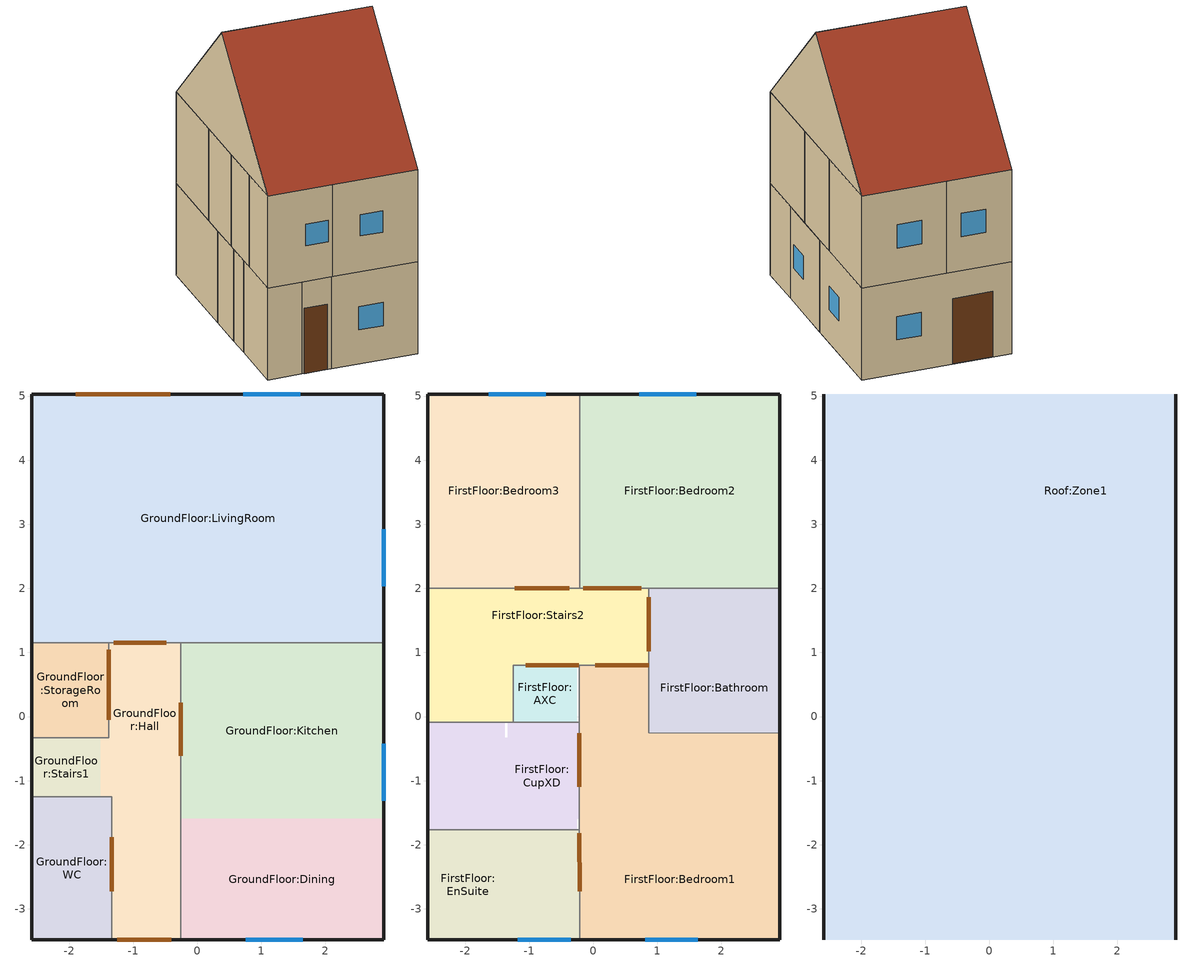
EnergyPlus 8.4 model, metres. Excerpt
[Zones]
GroundFloor:Stairs1
 floor ground (Copy of Corby_(Floor) Ground Floor_NO tiles(carpet)_UKCODELEVEL3): -1.51,-1.25 -2.58,-1.25 -2.58,-0.33 -1.51,-0.33 z0
 wall outside (Copy of Corby_External Walls_UKCODELEVEL3): -2.58,-0.33 -2.58,-1.25 z0:3.5
 wall to GroundFloor:StorageRoom (Corby_Partition First Floor): -1.51,-0.33 -2.58,-0.33 z0:3.5
 wall to GroundFloor:WC (Corby_Partition First Floor): -2.58,-1.25 -1.51,-1.25 z0:3.5
GroundFloor:StorageRoom
 floor ground (Copy of Corby_(Floor) Ground Floor_NO tiles(carpet)_UKCODELEVEL3): -1.38,-0.33 -2.58,-0.33 -2.58,1.15 -1.38,1.15 z0
 wall outside (Copy of Corby_External Walls_UKCODELEVEL3): -2.58,1.15 -2.58,-0.33 z0:3.5
 wall to GroundFloor:Hall (Corby_Partition First Floor_Rev): -1.51,-0.33 -1.38,-0.33 -1.38,1.15 z0:3.5
 wall to GroundFloor:LivingRoom (Project partition): -1.38,1.15 -2.58,1.15 z0:3.5
 door inside (Corby_Internal Doors_Rev): -1.38,-0.05 -1.38,1.04 z0:2
GroundFloor:WC
 floor ground (Copy of Corby_(Floor) Ground Floor_NO tiles(carpet)_UKCODELEVEL3): -1.33,-3.49 -2.58,-3.49 -2.58,-1.25 -1.33,-1.25 z0
 wall outside (Copy of Corby_External Walls_UKCODELEVEL3): -2.58,-1.25 -2.58,-3.49 -1.33,-3.49 z0:3.5
 wall to GroundFloor:Hall (Corby_Partition First Floor_Rev): -1.33,-3.49 -1.33,-1.25 -1.51,-1.25 z0:3.5
 door inside (Corby_Internal Doors_Rev): -1.33,-2.72 -1.33,-1.88 z0:2.5
GroundFloor:Hall
 floor ground (Copy of Corby_(Floor) Ground Floor_NO tiles(carpet)_UKCODELEVEL3): -1.38,-1.25 -1.51,-1.25 -1.51,-0.33 -1.38,-0.33 z0; -0.26,-3.49 -1.33,-3.49 -1.33,-1.25 -0.26,-1.25 z0; -0.26,-1.25 -1.38,-1.25 -1.38,1.15 -0.26,1.15 z0
 wall outside (Copy of Corby_External Walls_UKCODELEVEL3): -1.33,-3.49 -0.26,-3.49 z0:3.5
 wall to GroundFloor:Kitchen (Corby_Partition First Floor): -0.26,-1.6 -0.26,1.15 z0:3.5
 wall to GroundFloor:LivingRoom (Project partition): -0.26,1.15 -1.38,1.15 z0:3.5
 wall to GroundFloor:Dining (Corby_Partition First Floor): -0.26,-3.49 -0.26,-1.6 z0:3.5
 door inside (Corby_Internal Doors): -0.26,-0.61 -0.26,0.22 / -0.48,1.15 -1.3,1.15 z0:2.5
 door (Corby_External Front Door): -1.25,-3.49 -0.41,-3.49 z0:2.5
GroundFloor:Kitchen
 floor ground (Copy of Corby_(Floor) Ground Floor_tiles_UKCODELEVEL3): 2.91,-1.6 -0.26,-1.6 -0.26,1.15 2.91,1.15 z0
 wall outside (Copy of Corby_External Walls_UKCODELEVEL3): 2.91,-1.6 2.91,1.15 z0:3.5
 wall to GroundFloor:LivingRoom (Corby_Partition First Floor): 2.91,1.15 -0.26,1.15 z0:3.5
 window (1001): 2.91,-1.31 2.91,-0.42 z1.28:2.18
GroundFloor:LivingRoom
 floor ground (Copy of Corby_(Floor) Ground Floor_NO tiles(carpet)_UKCODELEVEL3): 2.91,1.15 -2.58,1.15 -2.58,5.03 2.91,5.03 z0
 wall outside (Copy of Corby_External Walls_UKCODELEVEL3): 2.91,1.15 2.91,5.03 -2.58,5.03 z0:3.5
 wall outside (Corby_External Walls): -2.58,5.03 -2.58,1.15 z0:3.5
 window (1001): 2.91,2.03 2.91,2.92 z1.28:2.17; 1.61,5.03 0.72,5.03 z1.29:2.17
 door (Corby_External Back Door): -0.42,5.03 -1.89,5.03 z0:2.49
GroundFloor:Dining
 floor ground (Copy of Corby_(Floor) Ground Floor_NO tiles(carpet)_UKCODELEVEL3): 2.91,-3.49 -0.26,-3.49 -0.26,-1.6 2.91,-1.6 z0
 wall outside (Copy of Corby_External Walls_UKCODELEVEL3): -0.26,-3.49 2.91,-3.49 2.91,-1.6 z0:3.5
 window (1002): 0.76,-3.49 1.65,-3.49 z1.29:2.18
FirstFloor:CupXD
 floor to GroundFloor:Stairs1 (Copy of Corby_(Floor) Ground Floor_NO tiles(carpet)_Internal_UKCODELEVEL3_Reversed_Rev): -1.51,-1.25 -2.58,-1.25 -2.58,-0.33 -1.51,-0.33 z3.5
 floor to GroundFloor:Hall (Copy of Corby_(Floor) Ground Floor_NO tiles(carpet)_Internal_UKCODELEVEL3_Reversed_Rev): -1.33,-1.25 -1.51,-1.25 -1.51,-0.33 -1.33,-0.33 z3.5; -0.26,-1.76 -1.33,-1.76 -1.33,-0.09 -0.26,-0.09 z3.5
 floor to GroundFloor:Kitchen (Copy of Corby_(Floor) Ground Floor_NO tiles(carpet)_Internal_UKCODELEVEL3_Reversed_Rev): -0.22,-1.6 -0.26,-1.6 -0.26,-0.09 -0.22,-0.09 z3.5
 floor to GroundFloor:StorageRoom (Copy of Corby_(Floor) Ground Floor_NO tiles(carpet)_Internal_UKCODELEVEL3_Reversed_Rev): -1.38,-0.33 -2.58,-0.33 -2.58,-0.09 -1.38,-0.09 z3.5
 floor to GroundFloor:WC (Copy of Corby_(Floor) Ground Floor_NO tiles(carpet)_Internal_UKCODELEVEL3_Reversed_Rev): -1.33,-1.76 -2.58,-1.76 -2.58,-1.25 -1.33,-1.25 z3.5
 wall outside (Copy of Corby_External Walls_UKCODELEVEL3): -2.58,-0.09 -2.58,-1.76 z3.5:7
 wall to FirstFloor:Stairs2 (Corby_Partition First Floor_Rev): -1.24,-0.09 -2.58,-0.09 z3.5:7
 wall to FirstFloor:AXC (Corby_Partition First Floor_Rev): -0.22,-0.09 -1.24,-0.09 z3.5:7
 wall to FirstFloor:Bedroom1 (Corby_Partition First Floor_Rev): -0.22,-1.76 -0.22,-0.09 z3.5:7
 wall to FirstFloor:EnSuite (Corby_Partition First Floor): -2.58,-1.76 -0.22,-1.76 z3.5:7
 door inside (Corby_Internal Doors_Rev): -0.22,-1.1 -0.22,-0.26 z3.6:6.1
FirstFloor:Stairs2
 floor to GroundFloor:Hall (Copy of Corby_(Floor) Ground Floor_NO tiles(carpet)_Internal_UKCODELEVEL3_Reversed_Rev): -1.24,-0.09 -1.38,-0.09 -1.38,0.8 -1.24,0.8 z3.5; -0.26,0.8 -1.38,0.8 -1.38,1.15 -0.26,1.15 z3.5
 floor to GroundFloor:Kitchen (Copy of Corby_(Floor) Ground Floor_NO tiles(carpet)_Internal_UKCODELEVEL3_Reversed_Rev): 0.86,0.8 -0.26,0.8 -0.26,1.15 0.86,1.15 z3.5
 floor to GroundFloor:StorageRoom (Copy of Corby_(Floor) Ground Floor_NO tiles(carpet)_Internal_UKCODELEVEL3_Reversed_Rev): -1.38,-0.09 -2.58,-0.09 -2.58,1.15 -1.38,1.15 z3.5
 floor to GroundFloor:LivingRoom (Copy of Corby_(Floor) Ground Floor_NO tiles(carpet)_Internal_UKCODELEVEL3_Reversed_Rev): 0.86,1.15 -2.58,1.15 -2.58,2 0.86,2 z3.5
 wall outside (Copy of Corby_External Walls_UKCODELEVEL3): -2.58,2 -2.58,-0.09 z3.5:7
 wall to FirstFloor:AXC (Corby_Partition First Floor): -1.24,-0.09 -1.24,0.8 z3.5:7
 wall to FirstFloor:AXC (Project partition): -1.24,0.8 -0.22,0.8 z3.5:7
 wall to FirstFloor:Bedroom1 (Corby_Partition First Floor): -0.22,0.8 0.86,0.8 z3.5:7
 wall to FirstFloor:Bathroom (Corby_Partition First Floor): 0.86,0.8 0.86,2 z3.5:7
 wall to FirstFloor:Bedroom2 (Corby_Partition First Floor): 0.86,2 -0.21,2 z3.5:7
 wall to FirstFloor:Bedroom3 (Corby_Partition First Floor): -0.21,2 -2.58,2 z3.5:7
 door inside (Corby_Internal Doors): -1.06,0.8 -0.22,0.8 / 0.03,0.8 0.86,0.8 / 0.86,1.02 0.86,1.86 / -0.37,2 -1.22,2 z3.6:6.1; 0.75,2 -0.16,2 z3.6:6.11
FirstFloor:AXC
 floor to GroundFloor:Hall (Copy of Corby_(Floor) Ground Floor_NO tiles(carpet)_Internal_UKCODELEVEL3_Reversed_Rev): -0.26,-0.09 -1.24,-0.09 -1.24,0.8 -0.26,0.8 z3.5
 wall to FirstFloor:Bedroom1 (Corby_Partition First Floor): -0.22,-0.09 -0.22,0.8 z3.5:7
FirstFloor:EnSuite
 floor to GroundFloor:Hall (Copy of Corby_(Floor) Ground Floor_NO tiles(carpet)_Internal_UKCODELEVEL3_Reversed_Rev): -0.26,-3.49 -1.33,-3.49 -1.33,-1.76 -0.26,-1.76 z3.5
 floor to GroundFloor:Dining (Copy of Corby_(Floor) Ground Floor_NO tiles(carpet)_Internal_UKCODELEVEL3_Reversed_Rev): -0.21,-3.49 -0.26,-3.49 -0.26,-1.76 -0.22,-1.76 z3.5
 floor to GroundFloor:WC (Copy of Corby_(Floor) Ground Floor_NO tiles(carpet)_Internal_UKCODELEVEL3_Reversed_Rev): -1.33,-3.49 -2.58,-3.49 -2.58,-1.76 -1.33,-1.76 z3.5
 wall outside (Copy of Corby_External Walls_UKCODELEVEL3): -2.58,-1.76 -2.58,-3.49 -0.21,-3.49 z3.5:7
 wall to FirstFloor:Bedroom1 (Corby_Partition First Floor_Rev): -0.21,-3.49 -0.22,-1.76 z3.5:7
 window (1001): -1.18,-3.49 -0.35,-3.49 z4.85:5.68
 door inside (Corby_Internal Doors_Rev): -0.21,-2.72 -0.22,-1.82 z3.6:6.1
FirstFloor:Bedroom1
 floor to GroundFloor:Kitchen (Copy of Corby_(Floor) Ground Floor_NO tiles(carpet)_Internal_UKCODELEVEL3_Reversed_Rev): 2.91,-1.6 0.87,-1.6 0.87,-0.25 2.91,-0.26 z3.5; 0.87,-1.6 -0.22,-1.6 -0.22,0.8 0.86,0.8 z3.5
 floor to GroundFloor:Dining (Copy of Corby_(Floor) Ground Floor_NO tiles(carpet)_Internal_UKCODELEVEL3_Reversed_Rev): 2.91,-3.49 -0.21,-3.49 -0.22,-1.6 2.91,-1.6 z3.5
 wall outside (Copy of Corby_External Walls_UKCODELEVEL3): -0.21,-3.49 2.91,-3.49 2.91,-0.26 z3.5:7
 wall to FirstFloor:Bathroom (Corby_Partition First Floor): 2.91,-0.26 0.87,-0.25 0.86,0.8 z3.5:7
 window (1002): 0.81,-3.49 1.63,-3.49 z4.87:5.68
FirstFloor:Bathroom
 floor to GroundFloor:Kitchen (Copy of Corby_(Floor) Ground Floor_NO tiles(carpet)_Internal_UKCODELEVEL3_Reversed_Rev): 2.91,-0.26 0.87,-0.25 0.86,1.15 2.91,1.15 z3.5
 floor to GroundFloor:LivingRoom (Copy of Corby_(Floor) Ground Floor_NO tiles(carpet)_Internal_UKCODELEVEL3_Reversed_Rev): 2.91,1.15 0.86,1.15 0.86,2 2.91,2 z3.5
 wall outside (Copy of Corby_External Walls_UKCODELEVEL3): 2.91,-0.26 2.91,2 z3.5:7
 wall to FirstFloor:Bedroom2 (Corby_Partition First Floor): 2.91,2 0.86,2 z3.5:7
FirstFloor:Bedroom3
 floor to GroundFloor:LivingRoom (Copy of Corby_(Floor) Ground Floor_NO tiles(carpet)_Internal_UKCODELEVEL3_Reversed_Rev): -0.21,2 -2.58,2 -2.58,5.03 -0.21,5.03 z3.5
 wall outside (Copy of Corby_External Walls_UKCODELEVEL3): -0.21,5.03 -2.58,5.03 -2.58,2 z3.5:7
 wall to FirstFloor:Bedroom2 (Corby_Partition First Floor): -0.21,2 -0.21,5.03 z3.5:7
 window (1001): -0.74,5.03 -1.63,5.03 z4.79:5.68
FirstFloor:Bedroom2
 floor to GroundFloor:LivingRoom (Copy of Corby_(Floor) Ground Floor_NO tiles(carpet)_Internal_UKCODELEVEL3_Reversed_Rev): 2.91,2 -0.21,2 -0.21,5.03 2.91,5.03 z3.5
 wall outside (Copy of Corby_External Walls_UKCODELEVEL3): 2.91,2 2.91,5.03 -0.21,5.03 z3.5:7
 window (1001): 1.6,5.03 0.71,5.03 z4.79:5.68
Roof:Zone1
 floor to FirstFloor:Stairs2 (Project semi-exposed ceiling_Rev): -1.24,-0.09 -2.58,-0.09 -2.58,0.8 -1.24,0.8 z7; 0.86,0.8 -2.58,0.8 -2.58,2 0.86,2 z7
 floor to FirstFloor:AXC (Project semi-exposed ceiling_Rev): -0.22,-0.09 -1.24,-0.09 -1.24,0.8 -0.22,0.8 z7
 floor to FirstFloor:Bedroom1 (Project semi-exposed ceiling_Rev): 2.91,-3.49 0.87,-3.49 0.87,-0.25 2.91,-0.26 z7; 0.87,-3.49 -0.21,-3.49 -0.22,0.8 0.86,0.8 z7
 floor to FirstFloor:Bathroom (Project semi-exposed ceiling_Rev): 2.91,-0.26 0.87,-0.25 0.86,2 2.91,2 z7
 floor to FirstFloor:CupXD (Project semi-exposed ceiling_Rev): -0.22,-1.76 -2.58,-1.76 -2.58,-0.09 -0.22,-0.09 z7
 floor to FirstFloor:EnSuite (Project semi-exposed ceiling_Rev): -0.21,-3.49 -2.58,-3.49 -2.58,-1.76 -0.22,-1.76 z7
 floor to FirstFloor:Bedroom3 (Project semi-exposed ceiling_Rev): -0.21,2 -2.58,2 -2.58,5.03 -0.21,5.03 z7
 floor to FirstFloor:Bedroom2 (Project semi-exposed ceiling_Rev): 2.91,2 -0.21,2 -0.21,5.03 2.91,5.03 z7
 wall outside (Copy of Corby_External Walls_UKCODELEVEL3): -2.58,5.03,7 -2.58,-3.49,7 -2.58,0.77,11.25; 2.91,-3.49,7 2.91,5.03,7 2.91,0.77,11.25
 roof outside (Copy of Corby_Roof_UKCODELEVEL3): -2.58,-3.49,7 2.91,-3.49,7 2.91,0.77,11.25 -2.58,0.77,11.25; 2.91,5.03,7 -2.58,5.03,7 -2.58,0.77,11.25 2.91,0.77,11.25
[Building]
Building: North Axis {deg}=135; Terrain=Suburbs; Loads Convergence Tolerance Value=0.04; Temperature Convergence Tolerance Value {deltaC}=0.4; Solar Distribution=FullExterior; Maximum Number of Warmup Days=25; Minimum Number of Warmup Days=6
[Site:Location]
Corby Project: Latitude {deg}=53; Longitude {deg}=-1.25; Time Zone {hr}=0; Elevation {m}=117
[SizingPeriod:DesignDay] Day of Month=15; Humidity Condition Type=WetBulb; Barometric Pressure {Pa}=99927.3; Wind Direction {deg}=0; Rain Indicator=No; Snow Indicator=No
Name | Month | Day Type | Maximum Dry-Bulb Temperature {C} | Daily Dry-Bulb Temperature Range {deltaC} | Wetbulb or DewPoint at Maximum Dry-Bulb {C} | Wind Speed {m/s} | Daylight Saving Time Indicator | Sky Clearness
Summer Design Day in Corby Project Jul | 7 | SummerDesignDay | 26.1 | 8.9 | 18.2 | 0 | Yes | 0.98
Winter Design Day in Corby Project | 1 | WinterDesignDay | -4.2 | 0 | -4.2 | 12.8 | No | 0
[Site:GroundTemperature:BuildingSurface]
15, 15, 15, 15, 15, 15, 15, 15, 15, 15, 15, 15
[Site:GroundTemperature:FCfactorMethod]
January Ground Temperature {C}=6.2; February Ground Temperature {C}=4.12; March Ground Temperature {C}=3.56; April Ground Temperature {C}=4.05; May Ground Temperature {C}=6.86; June Ground Temperature {C}=10; July Ground Temperature {C}=12.96; August Ground Temperature {C}=15.1; September Ground Temperature {C}=15.73; October Ground Temperature {C}=14.72; November Ground Temperature {C}=12.3; December Ground Temperature {C}=9.24
[Site:GroundTemperature:Shallow]
15, 15, 15, 15, 15, 15, 15, 15, 15, 15, 15, 15
[Site:GroundTemperature:Deep]
15, 15, 15, 15, 15, 15, 15, 15, 15, 15, 15, 15
[Site:GroundReflectance]
0.2, 0.2, 0.2, 0.2, 0.2, 0.2, 0.2, 0.2, 0.2, 0.2, 0.2, 0.2
[Site:GroundReflectance:SnowModifier]
1, 1
[Material] Roughness=Rough
Name | Thickness {m} | Conductivity {W/m-K} | Density {kg/m3} | Specific Heat {J/kg-K} | Thermal Absorptance | Solar Absorptance | Visible Absorptance
Earth common_0.2 | 0.2 | 1.28 | 1460 | 880 | 0.9 | 0.7 | 0.7
Concrete Block (Lightweight)_0.15 | 0.15 | 0.19 | 600 | 1000 | 0.9 | 0.6 | 0.6
Corby_Rubber EPDM_0.005 | 0.005 | 0.17 | 1180 | 1470 | 0.9 | 0.7 | 0.7
Corby_PUR Insulation Board_0.0627 | 0.0627 | 0.026 | 12 | 1030 | 0.9 | 0.7 | 0.7
Corby_Fibre Reinforced Screed_0.05 | 0.05 | 50 | 7800 | 502 | 0.9 | 0.7 | 0.7
Wilton Carpet_0.005 | 0.005 | 0.06 | 186.3 | 1360 | 0.9 | 0.6 | 0.6
Corby_PUR Insulation Board_0.0611 | 0.0611 | 0.026 | 12 | 1030 | 0.9 | 0.7 | 0.7
Plasterboard (wallboard)_0.0125 | 0.0125 | 0.21 | 900 | 1000 | 0.9 | 0.6 | 0.6
Stainless Steel_0.07 | 0.07 | 17 | 7900 | 1000 | 0.3 | 0.3 | 0.3
Min wool quilt 250 mm_0.025 | 0.025 | 0.04 | 12 | 1030 | 0.9 | 0.6 | 0.6
Corby_Brick Pier_0.1025 | 0.1025 | 0.96 | 650 | 2000 | 0.9 | 0.7 | 0.7
EPS Expanded Polystyrene (Heavyweight)_0.0704 | 0.0704 | 0.035 | 25 | 1400 | 0.9 | 0.6 | 0.6
Concrete 1800  kg/m3_0.1 | 0.1 | 1.13 | 1800 | 1000 | 0.9 | 0.6 | 0.6
Perlite Plastering_0.0125 | 0.0125 | 0.08 | 400 | 837 | 0.9 | 0.5 | 0.5
Gypsum Plasterboard_0.2 | 0.2 | 0.25 | 900 | 1000 | 0.9 | 0.5 | 0.5
Oak (Radial)_0.025 | 0.025 | 0.19 | 700 | 2390 | 0.9 | 0.78 | 0.78
Gypsum Plasterboard_0.025 | 0.025 | 0.25 | 900 | 1000 | 0.9 | 0.5 | 0.5
Painted Oak_0.05 | 0.05 | 0.19 | 700 | 2390 | 0.9 | 0.5 | 0.5
Corby_PUR Insulation Board_0.0646 | 0.0646 | 0.026 | 12 | 1030 | 0.9 | 0.7 | 0.7
Corby_Floor Tiles Milton Keynes_0.005 | 0.005 | 0.6 | 500 | 750 | 0.9 | 0.7 | 0.7
Glass - cellular sheet_0.02 | 0.02 | 0.048 | 140 | 840 | 0.9 | 0.6 | 0.6
EPS Expanded Polystyrene (Heavyweight)_0.15 | 0.15 | 0.035 | 25 | 1400 | 0.9 | 0.6 | 0.6
Plywood (Heavyweight)_0.01 | 0.01 | 0.15 | 700 | 1420 | 0.9 | 0.78 | 0.78
MW Glass Wool (rolls)_0.1319 | 0.1319 | 0.04 | 12 | 840 | 0.9 | 0.6 | 0.6
Cast Concrete (Lightweight)_0.1 | 0.1 | 0.38 | 1200 | 1000 | 0.9 | 0.6 | 0.6
Plasterboard_0.013 | 0.013 | 0.25 | 2800 | 896 | 0.9 | 0.5 | 0.5
Corby_Roof Tile_0.102 | 0.102 | 1.1 | 2100 | 837 | 0.9 | 0.7 | 0.7
Chipboard_0.05 | 0.05 | 0.15 | 800 | 2093 | 0.9 | 0.78 | 0.78
Chipboard_0.1 | 0.1 | 0.15 | 800 | 2093 | 0.9 | 0.78 | 0.78
Plywood deck_0.018 | 0.018 | 0.13 | 500 | 1500 | 0.9 | 0.78 | 0.78
Min wool quilt 250 mm_0.0992 | 0.0992 | 0.04 | 12 | 1030 | 0.9 | 0.6 | 0.6
[Material:NoMass] Roughness=Rough; Thermal Absorptance=0.9; Solar Absorptance=0.7; Visible Absorptance=0.7
Name | Thermal Resistance {m2-K/W}
1_RVAL_2; 4_RVAL_2; 15_RVAL_2 | 0.17
1_RVAL_6; 4_RVAL_6; 11_RVAL_2; 15_RVAL_6; 23_RVAL_3 | 0.15
17_RVAL_2; 22_RVAL_2 | 0.18
[WindowMaterial:SimpleGlazingSystem]
Simple 1001: U-Factor {W/m2-K}=2.1; Solar Heat Gain Coefficient=0.687; Visible Transmittance=0.744
[WindowMaterial:Glazing] Optical Data Type=SpectralAverage; Thickness {m}=0.004; Front Side Solar Reflectance at Normal Incidence=0.075; Back Side Solar Reflectance at Normal Incidence=0.075; Front Side Visible Reflectance at Normal Incidence=0.081; Back Side Visible Reflectance at Normal Incidence=0.081; Infrared Transmittance at Normal Incidence=0; Front Side Infrared Hemispherical Emissivity=0.84; Conductivity {W/m-K}=1; Dirt Correction Factor for Solar and Visible Transmittance=1
Name | Solar Transmittance at Normal Incidence | Visible Transmittance at Normal Incidence | Back Side Infrared Hemispherical Emissivity
63 | 0.816 | 0.892 | 0.84
66 | 0.62 | 0.847 | 0.1
[WindowMaterial:Gas]
1017: Gas Type=Air; Thickness {m}=0.012
[Construction]
Copy of Corby_(Floor) Ground Floor_NO tiles(carpet)_UKCODELEVEL3: Earth common_0.2, 1_RVAL_2, Concrete Block (Lightweight)_0.15, Corby_Rubber EPDM_0.005, Corby_PUR Insulation Board_0.0627, 1_RVAL_6, Corby_Fibre Reinforced Screed_0.05, Wilton Carpet_0.005
Copy of Corby_(Floor) Ground Floor_NO tiles(carpet)_Internal_UKCODELEVEL3_Reversed_Rev: Earth common_0.2, 4_RVAL_2, Concrete Block (Lightweight)_0.15, Corby_Rubber EPDM_0.005, Corby_PUR Insulation Board_0.0611, 4_RVAL_6, Corby_Fibre Reinforced Screed_0.05, Wilton Carpet_0.005
Corby_Partition First Floor: Plasterboard (wallboard)_0.0125, Stainless Steel_0.07, Min wool quilt 250 mm_0.025, Plasterboard (wallboard)_0.0125
Corby_Partition First Floor_Rev: Plasterboard (wallboard)_0.0125, Min wool quilt 250 mm_0.025, Stainless Steel_0.07, Plasterboard (wallboard)_0.0125
Copy of Corby_External Walls_UKCODELEVEL3: Corby_Brick Pier_0.1025, EPS Expanded Polystyrene (Heavyweight)_0.0704, Concrete 1800  kg/m3_0.1, Perlite Plastering_0.0125, Gypsum Plasterboard_0.2
Corby_Internal Doors; Corby_Internal Doors_Rev: Oak (Radial)_0.025
Project partition: Gypsum Plasterboard_0.025, 11_RVAL_2, Gypsum Plasterboard_0.025
Corby_External Front Door: Painted Oak_0.05
Copy of Corby_(Floor) Ground Floor_tiles_UKCODELEVEL3: Earth common_0.2, 15_RVAL_2, Concrete Block (Lightweight)_0.15, Corby_Rubber EPDM_0.005, Corby_PUR Insulation Board_0.0646, 15_RVAL_6, Corby_Fibre Reinforced Screed_0.05, Corby_Floor Tiles Milton Keynes_0.005
Corby_External Back Door: Glass - cellular sheet_0.02, 17_RVAL_2, Glass - cellular sheet_0.02
Corby_External Walls: Corby_Brick Pier_0.1025, EPS Expanded Polystyrene (Heavyweight)_0.15, Concrete 1800  kg/m3_0.1, Perlite Plastering_0.0125, Gypsum Plasterboard_0.2
Project semi-exposed ceiling_Rev: Plasterboard_0.013, 22_RVAL_2, Cast Concrete (Lightweight)_0.1, MW Glass Wool (rolls)_0.1319, Plywood (Heavyweight)_0.01
Copy of Corby_Roof_UKCODELEVEL3: Corby_Roof Tile_0.102, Chipboard_0.05, 23_RVAL_3, Chipboard_0.1, Plywood deck_0.018, Min wool quilt 250 mm_0.0992
1001: Simple 1001
1002: 63, 1017, 66
[Zone] Type=1; Multiplier=1; Zone Inside Convection Algorithm=TARP
Name | Volume {m3} | Floor Area {m2}
GroundFloor:Stairs1 | 2.3316 | 0.6662
GroundFloor:Hall | 16.9099 | 4.8314
GroundFloor:Kitchen | 27.0988 | 7.7425
GroundFloor:StorageRoom | 4.4129 | 1.2608
GroundFloor:Dining | 15.1625 | 4.3321
GroundFloor:WC | 5.9172 | 1.6906
GroundFloor:LivingRoom | 59.1678 | 16.9051
FirstFloor:Stairs2 | 16.0739 | 4.5926
FirstFloor:AXC | 3.2088 | 0.9168
FirstFloor:Bedroom1 | 31.9752 | 9.1358
FirstFloor:Bathroom | 13.3789 | 3.8225
FirstFloor:CupXD | 11.798 | 3.3709
FirstFloor:EnSuite | 9.6746 | 2.7642
FirstFloor:Bedroom3 | 18.9145 | 5.4041
FirstFloor:Bedroom2 | 25.9767 | 7.4219
Roof:Zone1 | 62.825 | 33.726
[ZoneInfiltration:DesignFlowRate] Schedule=On 24/7; Design Flow Rate Calculation Method=Flow/zone; Constant Term Coefficient=0.606; Temperature Term Coefficient=0.03636; Velocity Term Coefficient=0.1177; Velocity Squared Term Coefficient=0
Name | Zone or ZoneList | Design Flow Rate {m3/s}
GroundFloor:Stairs1 Infiltration | GroundFloor:Stairs1 | 0.000194
GroundFloor:Hall Infiltration | GroundFloor:Hall | 0.001409
GroundFloor:Kitchen Infiltration | GroundFloor:Kitchen | 0.002258
GroundFloor:StorageRoom Infiltration | GroundFloor:StorageRoom | 0.000368
GroundFloor:Dining Infiltration | GroundFloor:Dining | 0.001264
GroundFloor:WC Infiltration | GroundFloor:WC | 0.000493
GroundFloor:LivingRoom Infiltration | GroundFloor:LivingRoom | 0.004931
FirstFloor:Stairs2 Infiltration | FirstFloor:Stairs2 | 0.001339
FirstFloor:AXC Infiltration | FirstFloor:AXC | 0.000267
FirstFloor:Bedroom1 Infiltration | FirstFloor:Bedroom1 | 0.002665
FirstFloor:Bathroom Infiltration | FirstFloor:Bathroom | 0.001115
FirstFloor:CupXD Infiltration | FirstFloor:CupXD | 0.000983
FirstFloor:EnSuite Infiltration | FirstFloor:EnSuite | 0.000806
FirstFloor:Bedroom3 Infiltration | FirstFloor:Bedroom3 | 0.001576
FirstFloor:Bedroom2 Infiltration | FirstFloor:Bedroom2 | 0.002165
Roof:Zone1 Infiltration | Roof:Zone1 | 0.005235
[ZoneMixing] Delta Temperature {deltaC}=0
Name | Zone | Schedule | Design Flow Rate Calculation Method | Design Flow Rate {m3/s} | Source Zone
GroundFloor:Stairs1_1 | GroundFloor:Stairs1 | On | Flow/Zone | 0.319256 | GroundFloor:Hall
GroundFloor:Stairs1_2 | GroundFloor:Hall | On | Flow/zone | 0.319256 | GroundFloor:Stairs1
GroundFloor:Hall_3 | GroundFloor:Hall | Office_OpenOff_Occ | Flow/Zone | 0.00517796 | GroundFloor:Kitchen
GroundFloor:Hall_4 | GroundFloor:Kitchen | Office_OpenOff_Occ | Flow/zone | 0.00517796 | GroundFloor:Hall
GroundFloor:Hall_5 | GroundFloor:Hall | Office_OpenOff_Occ | Flow/Zone | 0.00511519 | GroundFloor:LivingRoom
GroundFloor:Hall_6 | GroundFloor:LivingRoom | Office_OpenOff_Occ | Flow/zone | 0.00511519 | GroundFloor:Hall
GroundFloor:Hall_7 | GroundFloor:Hall | Office_OpenOff_Occ | Flow/Zone | 0.00546904 | GroundFloor:StorageRoom
GroundFloor:Hall_8 | GroundFloor:StorageRoom | Office_OpenOff_Occ | Flow/zone | 0.00546904 | GroundFloor:Hall
GroundFloor:Hall_9 | GroundFloor:Hall | Office_OpenOff_Occ | Flow/Zone | 0.00524231 | GroundFloor:WC
GroundFloor:Hall_10 | GroundFloor:WC | Office_OpenOff_Occ | Flow/zone | 0.00524231 | GroundFloor:Hall
GroundFloor:Kitchen_11 | GroundFloor:Kitchen | On | Flow/Zone | 0.981962 | GroundFloor:Dining
GroundFloor:Kitchen_12 | GroundFloor:Dining | On | Flow/zone | 0.981962 | GroundFloor:Kitchen
FirstFloor:Stairs2_13 | FirstFloor:Stairs2 | Office_OpenOff_Occ | Flow/Zone | 0.00519631 | FirstFloor:AXC
FirstFloor:Stairs2_14 | FirstFloor:AXC | Office_OpenOff_Occ | Flow/zone | 0.00519631 | FirstFloor:Stairs2
FirstFloor:Stairs2_15 | FirstFloor:Stairs2 | Office_OpenOff_Occ | Flow/Zone | 0.00518979 | FirstFloor:Bedroom1
FirstFloor:Stairs2_16 | FirstFloor:Bedroom1 | Office_OpenOff_Occ | Flow/zone | 0.00518979 | FirstFloor:Stairs2
FirstFloor:Stairs2_17 | FirstFloor:Stairs2 | Office_OpenOff_Occ | Flow/Zone | 0.00525991 | FirstFloor:Bathroom
FirstFloor:Stairs2_18 | FirstFloor:Bathroom | Office_OpenOff_Occ | Flow/zone | 0.00525991 | FirstFloor:Stairs2
FirstFloor:Stairs2_19 | FirstFloor:Stairs2 | Office_OpenOff_Occ | Flow/Zone | 0.00567617 | FirstFloor:Bedroom2
FirstFloor:Stairs2_20 | FirstFloor:Bedroom2 | Office_OpenOff_Occ | Flow/zone | 0.00567617 | FirstFloor:Stairs2
FirstFloor:Stairs2_21 | FirstFloor:Stairs2 | Office_OpenOff_Occ | Flow/Zone | 0.00529773 | FirstFloor:Bedroom3
FirstFloor:Stairs2_22 | FirstFloor:Bedroom3 | Office_OpenOff_Occ | Flow/zone | 0.00529773 | FirstFloor:Stairs2
FirstFloor:Bedroom1_23 | FirstFloor:Bedroom1 | Office_OpenOff_Occ | Flow/Zone | 0.0052353 | FirstFloor:CupXD
FirstFloor:Bedroom1_24 | FirstFloor:CupXD | Office_OpenOff_Occ | Flow/zone | 0.0052353 | FirstFloor:Bedroom1
FirstFloor:Bedroom1_25 | FirstFloor:Bedroom1 | Office_OpenOff_Occ | Flow/Zone | 0.00565596 | FirstFloor:EnSuite
FirstFloor:Bedroom1_26 | FirstFloor:EnSuite | Office_OpenOff_Occ | Flow/zone | 0.00565596 | FirstFloor:Bedroom1
[ZoneControl:Thermostat] Control Type Schedule=Always 4
Name | Zone or ZoneList | Control 1
GroundFloor:Stairs1 Thermostat | GroundFloor:Stairs1 | GroundFloor:Stairs1 Dual SP
GroundFloor:Hall Thermostat | GroundFloor:Hall | GroundFloor:Hall Dual SP
GroundFloor:StorageRoom Thermostat | GroundFloor:StorageRoom | GroundFloor:StorageRoom Dual SP
GroundFloor:Kitchen Thermostat | GroundFloor:Kitchen | GroundFloor:Kitchen Dual SP
GroundFloor:Dining Thermostat | GroundFloor:Dining | GroundFloor:Dining Dual SP
GroundFloor:WC Thermostat | GroundFloor:WC | GroundFloor:WC Dual SP
GroundFloor:LivingRoom Thermostat | GroundFloor:LivingRoom | GroundFloor:LivingRoom Dual SP
FirstFloor:Stairs2 Thermostat | FirstFloor:Stairs2 | FirstFloor:Stairs2 Dual SP
FirstFloor:AXC Thermostat | FirstFloor:AXC | FirstFloor:AXC Dual SP
FirstFloor:Bedroom1 Thermostat | FirstFloor:Bedroom1 | FirstFloor:Bedroom1 Dual SP
FirstFloor:Bedroom2 Thermostat | FirstFloor:Bedroom2 | FirstFloor:Bedroom2 Dual SP
FirstFloor:Bedroom3 Thermostat | FirstFloor:Bedroom3 | FirstFloor:Bedroom3 Dual SP
FirstFloor:Bathroom Thermostat | FirstFloor:Bathroom | FirstFloor:Bathroom Dual SP
FirstFloor:CupXD Thermostat | FirstFloor:CupXD | FirstFloor:CupXD Dual SP
FirstFloor:EnSuite Thermostat | FirstFloor:EnSuite | FirstFloor:EnSuite Dual SP
[ThermostatSetpoint:DualSetpoint] Cooling Setpoint Temperature Schedule=Always 24
Name | Heating Setpoint Temperature Schedule
GroundFloor:Stairs1 Dual SP; GroundFloor:Hall Dual SP; GroundFloor:StorageRoom Dual SP; GroundFloor:Kitchen Dual SP; GroundFloor:Dining Dual SP; GroundFloor:WC Dual SP; FirstFloor:Stairs2 Dual SP; FirstFloor:AXC Dual SP; FirstFloor:Bedroom1 Dual SP; FirstFloor:Bedroom2 Dual SP; FirstFloor:Bedroom3 Dual SP; FirstFloor:Bathroom Dual SP; FirstFloor:CupXD Dual SP; FirstFloor:Ensuite Dual SP | Always 19
GroundFloor:LivingRoom Dual SP | Always 21
[ZoneHVAC:IdealLoadsAirSystem] Availability Schedule=On 24/7; Maximum Heating Supply Air Temperature {C}=50; Minimum Cooling Supply Air Temperature {C}=13; Maximum Heating Supply Air Humidity Ratio {kgWater/kgDryAir}=0.0156; Minimum Cooling Supply Air Humidity Ratio {kgWater/kgDryAir}=0.0077; Heating Limit=NoLimit; Cooling Limit=NoLimit; Dehumidification Control Type=ConstantSensibleHeatRatio; Cooling Sensible Heat Ratio=0.7; Humidification Control Type=None; Demand Controlled Ventilation Type=None; Outdoor Air Economizer Type=NoEconomizer; Heat Recovery Type=None; Sensible Heat Recovery Effectiveness=0.7; Latent Heat Recovery Effectiveness=0.65
GroundFloor:Stairs1 Ideal Load System; GroundFloor:Hall Ideal Load System; GroundFloor:Kitchen Ideal Load System; GroundFloor:StorageRoom Ideal Load System; GroundFloor:Dining Ideal Load System; GroundFloor:WC Ideal Load System; GroundFloor:LivingRoom Ideal Load System; FirstFloor:Stairs2 Ideal Load System; FirstFloor:AXC Ideal Load System; FirstFloor:Bedroom1 Ideal Load System; FirstFloor:Bathroom Ideal Load System; FirstFloor:CupXD Ideal Load System; FirstFloor:EnSuite Ideal Load System; FirstFloor:Bedroom3 Ideal Load System; FirstFloor:Bedroom2 Ideal Load System
[Zone equipment]
GroundFloor:Stairs1: GroundFloor:Stairs1 Ideal Load System
GroundFloor:Hall: GroundFloor:Hall Ideal Load System
GroundFloor:Kitchen: GroundFloor:Kitchen Ideal Load System
GroundFloor:StorageRoom: GroundFloor:StorageRoom Ideal Load System
GroundFloor:Dining: GroundFloor:Dining Ideal Load System
GroundFloor:WC: GroundFloor:WC Ideal Load System
GroundFloor:LivingRoom: GroundFloor:LivingRoom Ideal Load System
FirstFloor:Stairs2: FirstFloor:Stairs2 Ideal Load System
FirstFloor:AXC: FirstFloor:AXC Ideal Load System
FirstFloor:Bedroom1: FirstFloor:Bedroom1 Ideal Load System
FirstFloor:Bathroom: FirstFloor:Bathroom Ideal Load System
FirstFloor:CupXD: FirstFloor:CupXD Ideal Load System
FirstFloor:EnSuite: FirstFloor:EnSuite Ideal Load System
FirstFloor:Bedroom3: FirstFloor:Bedroom3 Ideal Load System
FirstFloor:Bedroom2: FirstFloor:Bedroom2 Ideal Load System
[EnergyManagementSystem:Sensor] Output:Variable or Output:Meter=Zone Operative Temperature
Name | Output:Variable or Output:Meter Index Key
GroundFloor_Stairs1_Op_Temp | GroundFloor:Stairs1
GroundFloor_Hall_Op_Temp | GroundFloor:Hall
GroundFloor_Kitchen_Op_Temp | GroundFloor:Kitchen
GroundFloor_StorageRoom_Op_Temp | GroundFloor:StorageRoom
GroundFloor_Dining_Op_Temp | GroundFloor:Dining
GroundFloor_WC_Op_Temp | GroundFloor:WC
GroundFloor_LivingRoom_Op_Temp | GroundFloor:LivingRoom
FirstFloor_Stairs2_Op_Temp | FirstFloor:Stairs2
FirstFloor_AXC_Op_Temp | FirstFloor:AXC
FirstFloor_Bedroom1_Op_Temp | FirstFloor:Bedroom1
FirstFloor_Bathroom_Op_Temp | FirstFloor:Bathroom
FirstFloor_CupXD_Op_Temp | FirstFloor:CupXD
FirstFloor_EnSuite_Op_Temp | FirstFloor:EnSuite
FirstFloor_Bedroom3_Op_Temp | FirstFloor:Bedroom3
FirstFloor_Bedroom2_Op_Temp | FirstFloor:Bedroom2
[EnergyManagementSystem:ProgramCallingManager]
CIBSE_TM52_Reports: EndOfZoneTimestepBeforeZoneReporting; CIBSE_TM52_Reports
[EnergyManagementSystem:Program]
CIBSE_TM52_Reports: SET TMax_TM52 = 0.33 * Running_Average_Outdoor_Air_Temperature + 21.8; SET Tmp = @Round(GroundFloor_Stairs1_Op_Temp - TMax_TM52); SET GroundFloor_Stairs1_DeltaT = Tmp; IF GroundFloor_Stairs1_DeltaT < 0; SET GroundFloor_Stairs1_DeltaT = 0; ENDIF; IF GroundFloor_Stairs1_People_Gains > 0 && Month >= 5 && Month <= 9; IF GroundFloor_Stairs1_DeltaT > 0; SET GroundFloor_Stairs1_C1 = 1; ELSE; SET GroundFloor_Stairs1_C1 = 0; ENDIF; SET Tmp = GroundFloor_Stairs1_C1; SET GroundFloor_Stairs1_C2 = Tmp * ZoneTimeStep; IF Block1_Zone1_DeltaT > 4; SET GroundFloor_Stairs1_C3 = 1; ELSE; SET GroundFloor_Stairs1_C3 = 0; ENDIF; ELSE; SET GroundFloor_Stairs1_C1 = 0; SET GroundFloor_Stairs1_C2 = 0; SET GroundFloor_Stairs1_C3 = 0; ENDIF; SET Tmp = @Round(GroundFloor_Hall_Op_Temp - TMax_TM52); SET GroundFloor_Hall_DeltaT = Tmp; IF GroundFloor_Hall_DeltaT < 0; SET GroundFloor_Hall_DeltaT = 0; ENDIF; IF GroundFloor_Hall_People_Gains > 0 && Month >= 5 && Month <= 9; IF GroundFloor_Hall_DeltaT > 0; SET GroundFloor_Hall_C1 = 1; ELSE; SET GroundFloor_Hall_C1 = 0; ENDIF; SET Tmp = GroundFloor_Hall_C1; SET GroundFloor_Hall_C2 = Tmp * ZoneTimeStep; IF Block1_Zone1_DeltaT > 4; SET GroundFloor_Hall_C3 = 1; ELSE; SET GroundFloor_Hall_C3 = 0; ENDIF; ELSE; SET GroundFloor_Hall_C1 = 0; SET GroundFloor_Hall_C2 = 0; SET GroundFloor_Hall_C3 = 0; ENDIF; SET Tmp = @Round(GroundFloor_Kitchen_Op_Temp - TMax_TM52); SET GroundFloor_Kitchen_DeltaT = Tmp; IF GroundFloor_Kitchen_DeltaT < 0; SET GroundFloor_Kitchen_DeltaT = 0; ENDIF; IF GroundFloor_Kitchen_People_Gains > 0 && Month >= 5 && Month <= 9; IF GroundFloor_Kitchen_DeltaT > 0; SET GroundFloor_Kitchen_C1 = 1; ELSE; SET GroundFloor_Kitchen_C1 = 0; ENDIF; SET Tmp = GroundFloor_Kitchen_C1; SET GroundFloor_Kitchen_C2 = Tmp * ZoneTimeStep; IF Block1_Zone1_DeltaT > 4; SET GroundFloor_Kitchen_C3 = 1; ELSE; SET GroundFloor_Kitchen_C3 = 0; ENDIF; ELSE; SET GroundFloor_Kitchen_C1 = 0; SET GroundFloor_Kitchen_C2 = 0; SET GroundFloor_Kitchen_C3 = 0; ENDIF; SET Tmp = @Round(GroundFloor_StorageRoom_Op_Temp - TMax_TM52); SET GroundFloor_StorageRoom_DeltaT = Tmp; IF GroundFloor_StorageRoom_DeltaT < 0; SET GroundFloor_StorageRoom_DeltaT = 0; ENDIF; IF GroundFloor_StorageRoom_People_Gains > 0 && Month >= 5 && Month <= 9; IF GroundFloor_StorageRoom_DeltaT > 0; SET GroundFloor_StorageRoom_C1 = 1; ELSE; SET GroundFloor_StorageRoom_C1 = 0; ENDIF; SET Tmp = GroundFloor_StorageRoom_C1; SET GroundFloor_StorageRoom_C2 = Tmp * ZoneTimeStep; IF Block1_Zone1_DeltaT > 4; SET GroundFloor_StorageRoom_C3 = 1; ELSE; SET GroundFloor_StorageRoom_C3 = 0; ENDIF; ELSE; SET GroundFloor_StorageRoom_C1 = 0; SET GroundFloor_StorageRoom_C2 = 0; SET GroundFloor_StorageRoom_C3 = 0; ENDIF; SET Tmp = @Round(GroundFloor_Dining_Op_Temp - TMax_TM52); SET GroundFloor_Dining_DeltaT = Tmp; IF GroundFloor_Dining_DeltaT < 0; SET GroundFloor_Dining_DeltaT = 0; ENDIF; IF GroundFloor_Dining_People_Gains > 0 && Month >= 5 && Month <= 9; IF GroundFloor_Dining_DeltaT > 0; SET GroundFloor_Dining_C1 = 1; ELSE; SET GroundFloor_Dining_C1 = 0; ENDIF; SET Tmp = GroundFloor_Dining_C1; SET GroundFloor_Dining_C2 = Tmp * ZoneTimeStep; IF Block1_Zone1_DeltaT > 4; SET GroundFloor_Dining_C3 = 1; ELSE; SET GroundFloor_Dining_C3 = 0; ENDIF; ELSE; SET GroundFloor_Dining_C1 = 0; SET GroundFloor_Dining_C2 = 0; SET GroundFloor_Dining_C3 = 0; ENDIF; SET Tmp = @Round(GroundFloor_WC_Op_Temp - TMax_TM52); SET GroundFloor_WC_DeltaT = Tmp; IF GroundFloor_WC_DeltaT < 0; SET GroundFloor_WC_DeltaT = 0; ENDIF; IF GroundFloor_WC_People_Gains > 0 && Month >= 5 && Month <= 9; IF GroundFloor_WC_DeltaT > 0; SET GroundFloor_WC_C1 = 1; ELSE; SET GroundFloor_WC_C1 = 0; ENDIF; SET Tmp = GroundFloor_WC_C1; SET GroundFloor_WC_C2 = Tmp * ZoneTimeStep; IF Block1_Zone1_DeltaT > 4; SET GroundFloor_WC_C3 = 1; ELSE; SET GroundFloor_WC_C3 = 0; ENDIF; ELSE; SET GroundFloor_WC_C1 = 0; SET GroundFloor_WC_C2 = 0; SET GroundFloor_WC_C3 = 0; ENDIF; SET Tmp = @Round(GroundFloor_LivingRoom_Op_Temp - TMax_TM52); SET GroundFloor_LivingRoom_DeltaT = Tmp; IF GroundFloor_LivingRoom_DeltaT < 0; SET GroundFloor_LivingRoom_DeltaT = 0; ENDIF; IF GroundFloor_LivingRoom_People_Gains > 0 && Month >= 5 && Month <= 9; IF GroundFloor_LivingRoom_DeltaT > 0; SET GroundFloor_LivingRoom_C1 = 1; ELSE; SET GroundFloor_LivingRoom_C1 = 0; ENDIF; SET Tmp = GroundFloor_LivingRoom_C1; SET GroundFloor_LivingRoom_C2 = Tmp * ZoneTimeStep; IF Block1_Zone1_DeltaT > 4; SET GroundFloor_LivingRoom_C3 = 1; ELSE; SET GroundFloor_LivingRoom_C3 = 0; ENDIF; ELSE; SET GroundFloor_LivingRoom_C1 = 0; SET GroundFloor_LivingRoom_C2 = 0; SET GroundFloor_LivingRoom_C3 = 0; ENDIF; SET Tmp = @Round(FirstFloor_Stairs2_Op_Temp - TMax_TM52); SET FirstFloor_Stairs2_DeltaT = Tmp; IF FirstFloor_Stairs2_DeltaT < 0; SET FirstFloor_Stairs2_DeltaT = 0; ENDIF; IF FirstFloor_Stairs2_People_Gains > 0 && Month >= 5 && Month <= 9; IF FirstFloor_Stairs2_DeltaT > 0; SET FirstFloor_Stairs2_C1 = 1; ELSE; SET FirstFloor_Stairs2_C1 = 0; ENDIF; SET Tmp = FirstFloor_Stairs2_C1; SET FirstFloor_Stairs2_C2 = Tmp * ZoneTimeStep; IF Block1_Zone1_DeltaT > 4; SET FirstFloor_Stairs2_C3 = 1; ELSE; SET FirstFloor_Stairs2_C3 = 0; ENDIF; ELSE; SET FirstFloor_Stairs2_C1 = 0; SET FirstFloor_Stairs2_C2 = 0; SET FirstFloor_Stairs2_C3 = 0; ENDIF; SET Tmp = @Round(FirstFloor_AXC_Op_Temp - TMax_TM52); SET FirstFloor_AXC_DeltaT = Tmp; IF FirstFloor_AXC_DeltaT < 0; SET FirstFloor_AXC_DeltaT = 0; ENDIF; IF FirstFloor_AXC_People_Gains > 0 && Month >= 5 && Month <= 9; IF FirstFloor_AXC_DeltaT > 0; SET FirstFloor_AXC_C1 = 1; ELSE; SET FirstFloor_AXC_C1 = 0; ENDIF; SET Tmp = FirstFloor_AXC_C1; SET FirstFloor_AXC_C2 = Tmp * ZoneTimeStep; IF Block1_Zone1_DeltaT > 4; SET FirstFloor_AXC_C3 = 1; ELSE; SET FirstFloor_AXC_C3 = 0; ENDIF; ELSE; SET FirstFloor_AXC_C1 = 0; SET FirstFloor_AXC_C2 = 0; SET FirstFloor_AXC_C3 = 0; ENDIF; SET Tmp = @Round(FirstFloor_Bedroom1_Op_Temp - TMax_TM52); SET FirstFloor_Bedroom1_DeltaT = Tmp; IF FirstFloor_Bedroom1_DeltaT < 0; SET FirstFloor_Bedroom1_DeltaT = 0; ENDIF; IF FirstFloor_Bedroom1_People_Gains > 0 && Month >= 5 && Month <= 9; IF FirstFloor_Bedroom1_DeltaT > 0; SET FirstFloor_Bedroom1_C1 = 1; ELSE; SET FirstFloor_Bedroom1_C1 = 0; ENDIF; SET Tmp = FirstFloor_Bedroom1_C1; SET FirstFloor_Bedroom1_C2 = Tmp * ZoneTimeStep; IF Block1_Zone1_DeltaT > 4; SET FirstFloor_Bedroom1_C3 = 1; ELSE; SET FirstFloor_Bedroom1_C3 = 0; ENDIF; ELSE; SET FirstFloor_Bedroom1_C1 = 0; SET FirstFloor_Bedroom1_C2 = 0; SET FirstFloor_Bedroom1_C3 = 0; ENDIF; SET Tmp = @Round(FirstFloor_Bathroom_Op_Temp - TMax_TM52); SET FirstFloor_Bathroom_DeltaT = Tmp; IF FirstFloor_Bathroom_DeltaT < 0; SET FirstFloor_Bathroom_DeltaT = 0; ENDIF; IF FirstFloor_Bathroom_People_Gains > 0 && Month >= 5 && Month <= 9; IF FirstFloor_Bathroom_DeltaT > 0; SET FirstFloor_Bathroom_C1 = 1; ELSE; SET FirstFloor_Bathroom_C1 = 0; ENDIF; SET Tmp = FirstFloor_Bathroom_C1; SET FirstFloor_Bathroom_C2 = Tmp * ZoneTimeStep; IF Block1_Zone1_DeltaT > 4; SET FirstFloor_Bathroom_C3 = 1; ELSE; SET FirstFloor_Bathroom_C3 = 0; ENDIF; ELSE; SET FirstFloor_Bathroom_C1 = 0; SET FirstFloor_Bathroom_C2 = 0; SET FirstFloor_Bathroom_C3 = 0; ENDIF; SET Tmp = @Round(FirstFloor_CupXD_Op_Temp - TMax_TM52); SET FirstFloor_CupXD_DeltaT = Tmp; IF FirstFloor_CupXD_DeltaT < 0; SET FirstFloor_CupXD_DeltaT = 0; ENDIF; IF FirstFloor_CupXD_People_Gains > 0 && Month >= 5 && Month <= 9; IF FirstFloor_CupXD_DeltaT > 0; SET FirstFloor_CupXD_C1 = 1; ELSE; SET FirstFloor_CupXD_C1 = 0; ENDIF; SET Tmp = FirstFloor_CupXD_C1; SET FirstFloor_CupXD_C2 = Tmp * ZoneTimeStep; IF Block1_Zone1_DeltaT > 4; SET FirstFloor_CupXD_C3 = 1; ELSE; SET FirstFloor_CupXD_C3 = 0; ENDIF; ELSE; SET FirstFloor_CupXD_C1 = 0; SET FirstFloor_CupXD_C2 = 0; SET FirstFloor_CupXD_C3 = 0; ENDIF; SET Tmp = @Round(FirstFloor_EnSuite_Op_Temp - TMax_TM52); SET FirstFloor_EnSuite_DeltaT = Tmp; IF FirstFloor_EnSuite_DeltaT < 0; SET FirstFloor_EnSuite_DeltaT = 0; ENDIF; IF FirstFloor_EnSuite_People_Gains > 0 && Month >= 5 && Month <= 9; IF FirstFloor_EnSuite_DeltaT > 0; SET FirstFloor_EnSuite_C1 = 1; ELSE; SET FirstFloor_EnSuite_C1 = 0; ENDIF; SET Tmp = FirstFloor_EnSuite_C1; SET FirstFloor_EnSuite_C2 = Tmp * ZoneTimeStep; IF Block1_Zone1_DeltaT > 4; SET FirstFloor_EnSuite_C3 = 1; ELSE; SET FirstFloor_EnSuite_C3 = 0; ENDIF; ELSE; SET FirstFloor_EnSuite_C1 = 0; SET FirstFloor_EnSuite_C2 = 0; SET FirstFloor_EnSuite_C3 = 0; ENDIF; SET Tmp = @Round(FirstFloor_Bedroom3_Op_Temp - TMax_TM52); SET FirstFloor_Bedroom3_DeltaT = Tmp; IF FirstFloor_Bedroom3_DeltaT < 0; SET FirstFloor_Bedroom3_DeltaT = 0; ENDIF; IF FirstFloor_Bedroom3_People_Gains > 0 && Month >= 5 && Month <= 9; IF FirstFloor_Bedroom3_DeltaT > 0; SET FirstFloor_Bedroom3_C1 = 1; ELSE; SET FirstFloor_Bedroom3_C1 = 0; ENDIF; SET Tmp = FirstFloor_Bedroom3_C1; SET FirstFloor_Bedroom3_C2 = Tmp * ZoneTimeStep; IF Block1_Zone1_DeltaT > 4; SET FirstFloor_Bedroom3_C3 = 1; ELSE; SET FirstFloor_Bedroom3_C3 = 0; ENDIF; ELSE; SET FirstFloor_Bedroom3_C1 = 0; SET FirstFloor_Bedroom3_C2 = 0; SET FirstFloor_Bedroom3_C3 = 0; ENDIF; SET Tmp = @Round(FirstFloor_Bedroom2_Op_Temp - TMax_TM52); SET FirstFloor_Bedroom2_DeltaT = Tmp; IF FirstFloor_Bedroom2_DeltaT < 0; SET FirstFloor_Bedroom2_DeltaT = 0; ENDIF; IF FirstFloor_Bedroom2_People_Gains > 0 && Month >= 5 && Month <= 9; IF FirstFloor_Bedroom2_DeltaT > 0; SET FirstFloor_Bedroom2_C1 = 1; ELSE; SET FirstFloor_Bedroom2_C1 = 0; ENDIF; SET Tmp = FirstFloor_Bedroom2_C1; SET FirstFloor_Bedroom2_C2 = Tmp * ZoneTimeStep; IF Block1_Zone1_DeltaT > 4; SET FirstFloor_Bedroom2_C3 = 1; ELSE; SET FirstFloor_Bedroom2_C3 = 0; ENDIF; ELSE; SET FirstFloor_Bedroom2_C1 = 0; SET FirstFloor_Bedroom2_C2 = 0; SET FirstFloor_Bedroom2_C3 = 0; ENDIF
[EnergyManagementSystem:OutputVariable] Update Frequency=ZoneTimeStep; EMS Program or Subroutine=CIBSE_TM52_Reports
Name | EMS Variable | Type of Data in Variable | Units
TMax CIBSE_TM52 | TMax_TM52 | Averaged | [C]
GroundFloor:Stairs1 Criterion 1 CIBSE_TM52 | GroundFloor_Stairs1_C1 | Averaged
GroundFloor_Stairs1 DeltaT CIBSE TM52 | GroundFloor_Stairs1_DeltaT | Averaged | C
GroundFloor_Stairs1 Criterion 2 CIBSE_TM52 | GroundFloor_Stairs1_C2 | Summed | C
GroundFloor_Stairs1 Criterion 3 CIBSE_TM52 | GroundFloor_Stairs1_C3 | Summed | hr
GroundFloor:Hall Criterion 1 CIBSE_TM52 | GroundFloor_Hall_C1 | Averaged
GroundFloor_Hall DeltaT CIBSE TM52 | GroundFloor_Hall_DeltaT | Averaged | C
GroundFloor_Hall Criterion 2 CIBSE_TM52 | GroundFloor_Hall_C2 | Summed | C
GroundFloor_Hall Criterion 3 CIBSE_TM52 | GroundFloor_Hall_C3 | Summed | hr
GroundFloor:Kitchen Criterion 1 CIBSE_TM52 | GroundFloor_Kitchen_C1 | Averaged
GroundFloor_Kitchen DeltaT CIBSE TM52 | GroundFloor_Kitchen_DeltaT | Averaged | C
GroundFloor_Kitchen Criterion 2 CIBSE_TM52 | GroundFloor_Kitchen_C2 | Summed | C
GroundFloor_Kitchen Criterion 3 CIBSE_TM52 | GroundFloor_Kitchen_C3 | Summed | hr
GroundFloor:StorageRoom Criterion 1 CIBSE_TM52 | GroundFloor_StorageRoom_C1 | Averaged
GroundFloor_StorageRoom DeltaT CIBSE TM52 | GroundFloor_StorageRoom_DeltaT | Averaged | C
GroundFloor_StorageRoom Criterion 2 CIBSE_TM52 | GroundFloor_StorageRoom_C2 | Summed | C
GroundFloor_StorageRoom Criterion 3 CIBSE_TM52 | GroundFloor_StorageRoom_C3 | Summed | hr
GroundFloor:Dining Criterion 1 CIBSE_TM52 | GroundFloor_Dining_C1 | Averaged
GroundFloor_Dining DeltaT CIBSE TM52 | GroundFloor_Dining_DeltaT | Averaged | C
GroundFloor_Dining Criterion 2 CIBSE_TM52 | GroundFloor_Dining_C2 | Summed | C
GroundFloor_Dining Criterion 3 CIBSE_TM52 | GroundFloor_Dining_C3 | Summed | hr
GroundFloor:WC Criterion 1 CIBSE_TM52 | GroundFloor_WC_C1 | Averaged
GroundFloor_WC DeltaT CIBSE TM52 | GroundFloor_WC_DeltaT | Averaged | C
GroundFloor_WC Criterion 2 CIBSE_TM52 | GroundFloor_WC_C2 | Summed | C
GroundFloor_WC Criterion 3 CIBSE_TM52 | GroundFloor_WC_C3 | Summed | hr
GroundFloor:LivingRoom Criterion 1 CIBSE_TM52 | GroundFloor_LivingRoom_C1 | Averaged
GroundFloor_LivingRoom DeltaT CIBSE TM52 | GroundFloor_LivingRoom_DeltaT | Averaged | C
GroundFloor_LivingRoom Criterion 2 CIBSE_TM52 | GroundFloor_LivingRoom_C2 | Summed | C
GroundFloor_LivingRoom Criterion 3 CIBSE_TM52 | GroundFloor_LivingRoom_C3 | Summed | hr
FirstFloor:Stairs2 Criterion 1 CIBSE_TM52 | FirstFloor_Stairs2_C1 | Averaged
FirstFloor_Stairs2 DeltaT CIBSE TM52 | FirstFloor_Stairs2_DeltaT | Averaged | C
FirstFloor_Stairs2 Criterion 2 CIBSE_TM52 | FirstFloor_Stairs2_C2 | Summed | C
FirstFloor_Stairs2 Criterion 3 CIBSE_TM52 | FirstFloor_Stairs2_C3 | Summed | hr
FirstFloor:AXC Criterion 1 CIBSE_TM52 | FirstFloor_AXC_C1 | Averaged
FirstFloor_AXC DeltaT CIBSE TM52 | FirstFloor_AXC_DeltaT | Averaged | C
FirstFloor_AXC Criterion 2 CIBSE_TM52 | FirstFloor_AXC_C2 | Summed | C
FirstFloor_AXC Criterion 3 CIBSE_TM52 | FirstFloor_AXC_C3 | Summed | hr
FirstFloor:Bedroom1 Criterion 1 CIBSE_TM52 | FirstFloor_Bedroom1_C1 | Averaged
FirstFloor_Bedroom1 DeltaT CIBSE TM52 | FirstFloor_Bedroom1_DeltaT | Averaged | C
FirstFloor_Bedroom1 Criterion 2 CIBSE_TM52 | FirstFloor_Bedroom1_C2 | Summed | C
FirstFloor_Bedroom1 Criterion 3 CIBSE_TM52 | FirstFloor_Bedroom1_C3 | Summed | hr
FirstFloor:Bathroom Criterion 1 CIBSE_TM52 | FirstFloor_Bathroom_C1 | Averaged
FirstFloor_Bathroom DeltaT CIBSE TM52 | FirstFloor_Bathroom_DeltaT | Averaged | C
FirstFloor_Bathroom Criterion 2 CIBSE_TM52 | FirstFloor_Bathroom_C2 | Summed | C
FirstFloor_Bathroom Criterion 3 CIBSE_TM52 | FirstFloor_Bathroom_C3 | Summed | hr
FirstFloor:CupXD Criterion 1 CIBSE_TM52 | FirstFloor_CupXD_C1 | Averaged
FirstFloor_CupXD DeltaT CIBSE TM52 | FirstFloor_CupXD_DeltaT | Averaged | C
FirstFloor_CupXD Criterion 2 CIBSE_TM52 | FirstFloor_CupXD_C2 | Summed | C
FirstFloor_CupXD Criterion 3 CIBSE_TM52 | FirstFloor_CupXD_C3 | Summed | hr
FirstFloor:EnSuite Criterion 1 CIBSE_TM52 | FirstFloor_EnSuite_C1 | Averaged
FirstFloor_EnSuite DeltaT CIBSE TM52 | FirstFloor_EnSuite_DeltaT | Averaged | C
FirstFloor_EnSuite Criterion 2 CIBSE_TM52 | FirstFloor_EnSuite_C2 | Summed | C
FirstFloor_EnSuite Criterion 3 CIBSE_TM52 | FirstFloor_EnSuite_C3 | Summed | hr
FirstFloor:Bedroom3 Criterion 1 CIBSE_TM52 | FirstFloor_Bedroom3_C1 | Averaged
FirstFloor_Bedroom3 DeltaT CIBSE TM52 | FirstFloor_Bedroom3_DeltaT | Averaged | C
FirstFloor_Bedroom3 Criterion 2 CIBSE_TM52 | FirstFloor_Bedroom3_C2 | Summed | C
FirstFloor_Bedroom3 Criterion 3 CIBSE_TM52 | FirstFloor_Bedroom3_C3 | Summed | hr
FirstFloor:Bedroom2 Criterion 1 CIBSE_TM52 | FirstFloor_Bedroom2_C1 | Averaged
FirstFloor_Bedroom2 DeltaT CIBSE TM52 | FirstFloor_Bedroom2_DeltaT | Averaged | C
FirstFloor_Bedroom2 Criterion 2 CIBSE_TM52 | FirstFloor_Bedroom2_C2 | Summed | C
FirstFloor_Bedroom2 Criterion 3 CIBSE_TM52 | FirstFloor_Bedroom2_C3 | Summed | hr
[Schedule:Compact]
On; On 24/7: Through: 12/31, For: AllDays, Until: 24:00, 1
Office_OpenOff_Occ: Through: 31 Dec, For: Weekdays SummerDesignDay, Until: 07:00, 0, Until: 08:00, 0.25, Until: 09:00, 0.5, Until: 12:00, 1, Until: 14:00, 0.75, Until: 17:00, 1, Until: 18:00, 0.5, Until: 19:00, 0.25, Until: 24:00, 0, For: Weekends, Until: 24:00, 0, For: Holidays, Until: 24:00, 0, For: WinterDesignDay AllOtherDays, Until: 24:00, 0
Always 4: Through: 12/31, For: AllDays, Until: 24:00, 4
Always 21: Through: 12/31, For: AllDays, Until: 24:00, 21
Always 19: Through: 12/31, For: AllDays, Until: 24:00, 19
Always 24: Through: 12/31, For: AllDays, Until: 24:00, 24
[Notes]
Hourly weather file: C:\ProgramData\DesignBuilder\Weather Data\GBR_BIRMINGHAM_IWEC.epw
